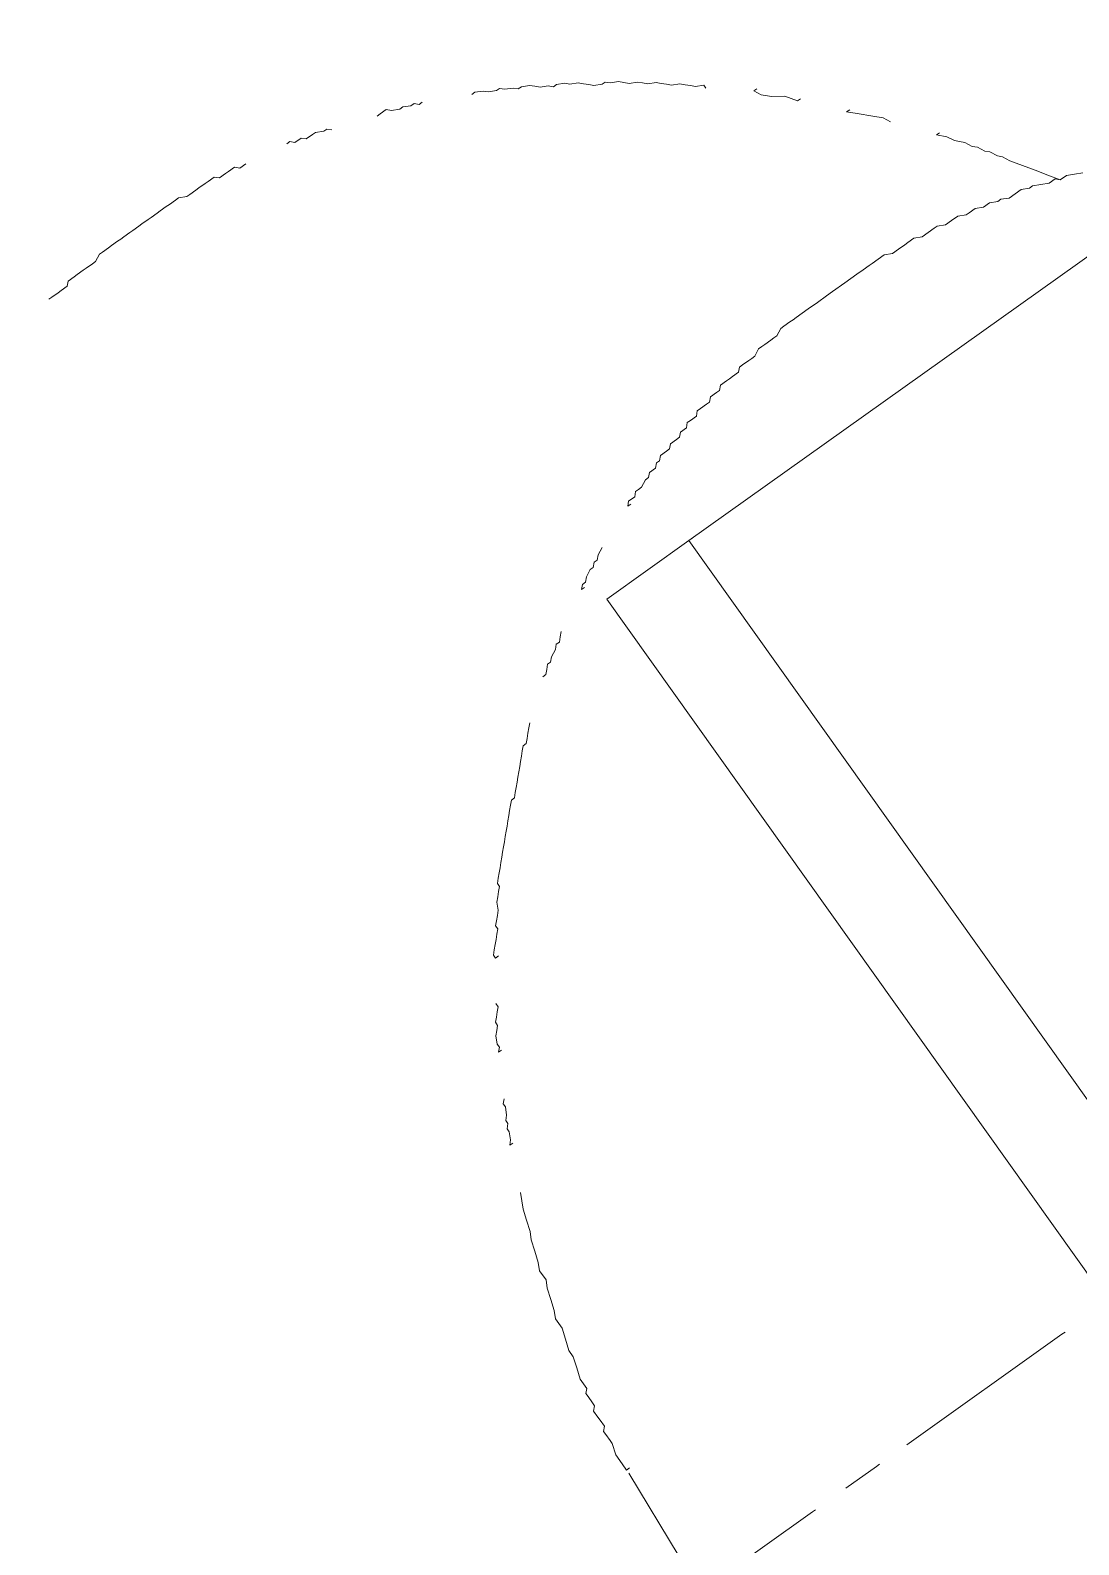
# Model space of a CAD drawing. Header units: feet. Extents: x 2321988 to 2329858, y 6722724 to 6730499.
# Drawn here: x 2326066.8617 to 2326067.0896, y 6726848.8872 to 6726849.2165 of the extents above; entities that cross this region are included whole.
import ezdxf

# ---------------------------------------------------------------- set-up
doc = ezdxf.new("R2010")
doc.units = ezdxf.units.FT
doc.header["$MEASUREMENT"] = 0
doc.layers.add('C-BESS-EQUIPMENT', color=255, linetype='Continuous')

# ---------------------------------------------------------------- blocks, each defined once
blk = doc.blocks.new('*U57')
blk.add_wipeout([(464, -67.5), (464, 67.5), (472, 67.5), (472, -67.5)]).dxf.layer = 'C-BESS-EQUIPMENT'
blk = doc.blocks.new('Midpoint Site Plan$0$A$C71e53a02')
at = {"lineweight": 9}
for points in [[(14.6268, 3.7176), (14.6073, 3.7176), (14.5976, 3.7274), (14.5781, 3.7274), (14.5684, 3.7274), (14.5489, 3.7274), (14.5391, 3.7371), (14.5196, 3.7371), (14.5099, 3.7371), (14.4904, 3.7371), (14.4806, 3.7371), (14.4612, 3.7371), (14.4514, 3.7371), (14.4319, 3.7469), (14.4222, 3.7469), (14.4027, 3.7469), (14.3929, 3.7469), (14.3735, 3.7469), (14.3637, 3.7469), (14.3442, 3.7469), (14.3345, 3.7469), (14.315, 3.7469), (14.3052, 3.7469), (14.2858, 3.7469), (14.276, 3.7469), (14.2565, 3.7469), (14.2468, 3.7469), (14.237, 3.7469), (14.2175, 3.7469), (14.2078, 3.7469), (14.1883, 3.7469), (14.1786, 3.7469), (14.1591, 3.7371), (14.1493, 3.7371), (14.1298, 3.7371), (14.1201, 3.7371), (14.1006, 3.7371), (14.0909, 3.7371), (14.0714, 3.7371), (14.0616, 3.7274), (14.0421, 3.7274), (14.0324, 3.7274), (14.0129, 3.7274), (14.0032, 3.7274), (14.0129, 3.7274)], [(14.8607, 3.6592), (14.8509, 3.6689), (14.8412, 3.6689), (14.8217, 3.6787), (14.812, 3.6787), (14.7925, 3.6787), (14.7827, 3.6884), (14.7632, 3.6884), (14.7535, 3.6982), (14.7438, 3.6982), (14.7535, 3.6982)], [(15.0946, 3.5812), (15.0848, 3.5812), (15.0751, 3.591), (15.0653, 3.591), (15.0458, 3.6007), (15.0361, 3.6007), (15.0166, 3.6105), (15.0069, 3.6202), (14.9874, 3.6202), (14.9776, 3.6202), (14.9874, 3.6202)], [(15.7182, 3.1817), (15.7182, 3.1914), (15.6987, 3.2012), (15.689, 3.2109), (15.6792, 3.2207), (15.6695, 3.2304), (15.65, 3.2402), (15.6403, 3.2499), (15.6305, 3.2596), (15.6208, 3.2694), (15.6013, 3.2791), (15.5915, 3.2889), (15.5818, 3.2986), (15.5623, 3.3084), (15.5526, 3.3181), (15.5428, 3.3279), (15.5233, 3.3376), (15.5136, 3.3473), (15.5038, 3.3473), (15.4844, 3.3571), (15.4746, 3.3668), (15.4649, 3.3766), (15.4551, 3.3863), (15.4356, 3.3961), (15.4259, 3.4058), (15.4064, 3.4156), (15.3967, 3.4156), (15.3869, 3.4253), (15.3674, 3.4351), (15.3577, 3.4448), (15.3479, 3.4545), (15.3284, 3.4643), (15.3187, 3.4643), (15.3089, 3.474), (15.2895, 3.4838), (15.2797, 3.4935), (15.27, 3.4935), (15.2505, 3.5033), (15.2407, 3.513), (15.2212, 3.5228), (15.2115, 3.5228), (15.2212, 3.5228)], [(15.2115, 3.5228), (15.2115, 3.5228)], [(15.9034, 3.016), (15.8936, 3.016), (15.8741, 3.0453), (15.8449, 3.0648), (15.8254, 3.0842), (15.8157, 3.1037), (15.8254, 3.1037)], [(16.0593, 2.8309), (16.0495, 2.8504), (16.0301, 2.8699), (16.0008, 2.8991), (15.9813, 2.9186), (15.9911, 2.9186)], [(16.3321, 2.4508), (16.3127, 2.48), (16.2932, 2.5093), (16.2737, 2.5385), (16.2542, 2.5677), (16.2444, 2.5872), (16.2347, 2.597), (16.225, 2.6165), (16.2152, 2.6262), (16.2055, 2.6457), (16.1957, 2.6554), (16.186, 2.6749), (16.1762, 2.6847), (16.1665, 2.6944), (16.1567, 2.7139), (16.1372, 2.7334), (16.147, 2.7334)], [(15.6792, 2.558), (15.6598, 2.558), (15.6305, 2.558), (15.6013, 2.558), (15.5818, 2.558), (15.5623, 2.558), (15.5526, 2.558), (15.5428, 2.558), (15.5233, 2.558), (15.5136, 2.558), (15.4941, 2.5482), (15.4844, 2.5482), (15.4746, 2.5482), (15.4551, 2.5482), (15.4454, 2.5482), (15.4356, 2.5482), (15.4161, 2.5385), (15.4064, 2.5385), (15.3967, 2.5385), (15.3772, 2.5385), (15.3674, 2.5385), (15.3577, 2.5288), (15.3382, 2.5288), (15.3284, 2.5288), (15.3187, 2.5288), (15.2992, 2.5288), (15.2895, 2.519), (15.2797, 2.519), (15.2602, 2.519), (15.2505, 2.5093), (15.2407, 2.5093), (15.2212, 2.5093), (15.2115, 2.5093), (15.2018, 2.4995), (15.1823, 2.4995), (15.1725, 2.4995), (15.1628, 2.4898), (15.1433, 2.4898), (15.1335, 2.48), (15.1238, 2.48), (15.1043, 2.48), (15.0946, 2.4703), (15.0848, 2.4703), (15.0653, 2.4703), (15.0556, 2.4605), (15.0458, 2.4605), (15.0361, 2.4508), (15.0166, 2.4508), (15.0069, 2.4411), (14.9971, 2.4411), (14.9776, 2.4313), (14.9679, 2.4313), (14.9581, 2.4313), (14.9484, 2.4216), (14.9289, 2.4216), (14.9192, 2.4118), (14.9289, 2.4118)], [(16.3906, 2.4313), (16.3711, 2.4411), (16.3516, 2.4508), (16.3321, 2.4508), (16.3224, 2.4605), (16.3029, 2.4605), (16.2834, 2.4703), (16.2639, 2.48), (16.2542, 2.48), (16.2347, 2.4898), (16.2152, 2.4898), (16.1957, 2.4898), (16.1762, 2.4995), (16.1665, 2.4995), (16.147, 2.5093), (16.1275, 2.5093), (16.108, 2.519), (16.0885, 2.519), (16.0788, 2.519), (16.0593, 2.5288), (16.0398, 2.5288), (16.0203, 2.5288), (16.0008, 2.5385), (15.9911, 2.5385), (15.9716, 2.5385), (15.9521, 2.5385), (15.9326, 2.5482), (15.9131, 2.5482), (15.9034, 2.5482), (15.8839, 2.5482), (15.8644, 2.5482), (15.8449, 2.558), (15.8254, 2.558), (15.8059, 2.558), (15.7962, 2.558), (15.7767, 2.558), (15.7572, 2.558), (15.7377, 2.558), (15.7182, 2.558), (15.6792, 2.558), (15.689, 2.558)], [(14.9192, 2.4118), (14.9192, 2.4118)], [(14.8022, 2.3631), (14.7827, 2.3533), (14.773, 2.3436), (14.7632, 2.3436), (14.7535, 2.3339), (14.7438, 2.3339), (14.7243, 2.3241), (14.7145, 2.3144), (14.7048, 2.3144), (14.695, 2.3046), (14.7048, 2.3046)], [(14.8022, 2.3631), (14.8022, 2.3631)], [(14.5878, 2.2462), (14.5781, 2.2364), (14.5684, 2.2267), (14.5586, 2.2267), (14.5489, 2.2169), (14.5294, 2.2072), (14.5196, 2.1974), (14.5099, 2.1974), (14.5001, 2.1877), (14.4904, 2.1779), (14.4806, 2.1779), (14.4904, 2.1779)], [(15.0069, 2.2462), (14.9971, 2.2462), (14.734, 2.2462), (14.734, -2.2559), (14.7438, -2.2559)], [(21.8184, 2.2462), (21.8087, 2.2462), (14.9971, 2.2462), (14.9971, -2.2559), (15.0069, -2.2559), (14.9971, -2.2559), (14.734, -2.2559)], [(14.3832, 2.1), (14.3735, 2.0902), (14.3637, 2.0805), (14.354, 2.0708), (14.3442, 2.061), (14.3345, 2.061), (14.3247, 2.0513), (14.315, 2.0415), (14.3052, 2.0318), (14.2955, 2.022), (14.2858, 2.0123), (14.276, 2.0025), (14.2663, 1.9928), (14.2565, 1.983), (14.2468, 1.9733), (14.237, 1.9636), (14.2273, 1.9636), (14.2175, 1.9538), (14.2078, 1.9441), (14.1981, 1.9343), (14.1883, 1.9246), (14.1786, 1.9148), (14.1688, 1.9051), (14.1591, 1.8953), (14.1493, 1.8856), (14.1396, 1.8759), (14.1298, 1.8661), (14.1201, 1.8564), (14.1103, 1.8466), (14.1006, 1.8369), (14.0909, 1.8271), (14.0811, 1.8174), (14.0714, 1.8076), (14.0714, 1.7979), (14.0616, 1.7882), (14.0519, 1.7784), (14.0421, 1.7687), (14.0324, 1.7492), (14.0226, 1.7394), (14.0129, 1.7297), (14.0032, 1.7199), (14.0032, 1.7102), (13.9934, 1.7005), (13.9837, 1.6907), (13.9739, 1.681), (13.9642, 1.6712), (13.9544, 1.6615), (13.9544, 1.6517), (13.9642, 1.6517)], [(14.3832, 2.1), (14.3832, 2.1)], [(13.8862, 1.5543), (13.8862, 1.5445), (13.8765, 1.5348), (13.8667, 1.525), (13.857, 1.5153), (13.857, 1.5056), (13.8472, 1.4958), (13.8375, 1.4861), (13.8278, 1.4666), (13.8278, 1.4568), (13.818, 1.4471), (13.8278, 1.4471)], [(13.7595, 1.3399), (13.7498, 1.3302), (13.7498, 1.3204), (13.74, 1.3009), (13.7303, 1.2912), (13.7303, 1.2814), (13.7206, 1.2717), (13.7206, 1.2619), (13.7108, 1.2425), (13.7011, 1.2327), (13.7108, 1.2327)], [(13.7595, 1.3399), (13.7595, 1.3399)], [(13.7011, 1.2327), (13.7011, 1.2327)], [(13.6523, 1.1158), (13.6426, 1.0963), (13.6329, 1.0768), (13.6231, 1.0476), (13.6134, 1.0183), (13.6036, 0.9988), (13.5939, 0.9696), (13.5841, 0.9404), (13.5744, 0.9209), (13.5744, 0.8916), (13.5646, 0.8722), (13.5549, 0.8429), (13.5452, 0.8137), (13.5354, 0.7942), (13.5354, 0.765), (13.5257, 0.7357), (13.5159, 0.7065), (13.5159, 0.687), (13.5062, 0.6578), (13.4964, 0.6285), (13.4964, 0.5993), (13.4867, 0.5896), (13.4867, 0.5798), (13.4867, 0.5603), (13.4867, 0.5506), (13.4769, 0.5408), (13.4769, 0.5213), (13.4769, 0.5116), (13.4769, 0.4921), (13.4672, 0.4824), (13.4672, 0.4726), (13.4672, 0.4531), (13.4672, 0.4434), (13.4575, 0.4142), (13.4575, 0.3849), (13.4575, 0.3654), (13.4672, 0.3654)], [(13.4575, 0.3557), (13.438, 0.1023)]]:
    blk.add_lwpolyline(points, dxfattribs=at)
at = {"lineweight": 5}
for points in [[(13.3015, -0.0049), (13.7888, -0.0049), (13.7985, -0.0049)], [(13.896, -0.0049), (13.9934, -0.0049), (14.0032, -0.0049)], [(14.0909, -0.0049), (14.5878, -0.0049), (14.5976, -0.0049)]]:
    blk.add_lwpolyline(points, dxfattribs=at)

msp = doc.modelspace()

# ---------------------------------------------------------------- block references
at = {"layer": 'C-BESS-EQUIPMENT', "xscale": 0.08333333333333331, "yscale": 0.08333333333333331, "zscale": 0.08333333333333331, "rotation": 305.4689808292026}
msp.add_blockref('*U57', (2326041.45315, 6726882.2405), dxfattribs=at)

# ---------------------------------------------------------------- next in the draw order: wipeouts: each hides what was drawn before it
msp.add_wipeout([(2326064.17456, 6726849.7753), (2326064.71751, 6726850.16214), (2326071.53559, 6726840.59259), (2326070.99264, 6726840.20575)]).dxf.layer = 'C-BESS-EQUIPMENT'

# ---------------------------------------------------------------- next in the draw order: block references
at = {"layer": 'C-BESS-EQUIPMENT', "xscale": 0.08333333333333331, "yscale": 0.08333333333333331, "zscale": 0.08333333333333331, "rotation": 35.46898082920265}
msp.add_blockref('Midpoint Site Plan$0$A$C71e53a02', (2326066.09564, 6726848.22787), dxfattribs=at)

# ---------------------------------------------------------------- next in the draw order: wipeouts: each hides what was drawn before it
msp.add_wipeout([(2326044.1544, 6726887.54167), (2326077.85795, 6726840.23687), (2326077.40832, 6726839.91652), (2326043.70467, 6726887.22144)]).dxf.layer = 'C-BESS-EQUIPMENT'

# ---------------------------------------------------------------- next in the draw order: wipeouts: each hides what was drawn before it
msp.add_wipeout([(2326040.08225, 6726884.64036), (2326073.7858, 6726837.33556), (2326073.33617, 6726837.01521), (2326039.63253, 6726884.32013)]).dxf.layer = 'C-BESS-EQUIPMENT'

# ---------------------------------------------------------------- next in the draw order: wipeouts: each hides what was drawn before it
msp.add_wipeout([(2326036.0101, 6726881.73905), (2326069.71366, 6726834.43425), (2326069.26402, 6726834.1139), (2326035.56038, 6726881.41882)]).dxf.layer = 'C-BESS-EQUIPMENT'

doc.saveas('drawing.dxf')
